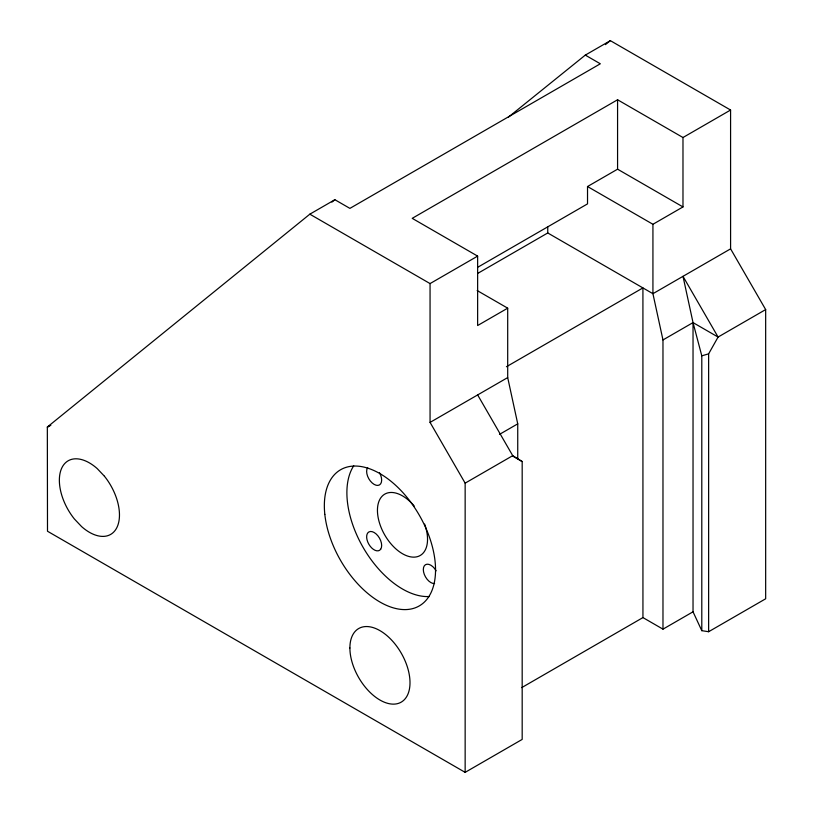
<?xml version="1.0" encoding="UTF-8"?>
<svg xmlns="http://www.w3.org/2000/svg" width="813" height="813" viewBox="0 0 813 813"><rect width="100%" height="100%" fill="white"/><g stroke="black" fill="none" stroke-linecap="round" stroke-linejoin="round"><path stroke-width="1.22" d="M506.408 366.744L642.92 287.914L642.941 617.585L662.981 629.16L662.971 339.946L693.032 322.598L718.082 337.06L683.001 276.339L693.032 322.598L693.032 611.803L701.792 630.675L708.631 631.721L708.631 353.858L718.082 337.06L765.663 309.58L730.592 248.849L730.582 110.029L610.35 40.65L585.299 55.111L508.389 117.163M477.648 394.925L512.729 455.666L522.18 461.55L522.18 739.413L465.148 772.35L47.5 531.245L47.337 427.028L309.834 214.175L334.875 199.713L349.905 208.382L600.329 63.79L585.299 55.111M331.928 202.102L334.875 199.713M605.411 44.624L610.35 40.65M47.337 427.028L50.599 425.148M47.489 427.14L50.762 425.25M478.044 267.091L587.525 203.88L587.525 186.533L652.93 224.286L682.981 206.929L682.981 137.519L617.575 99.765L412.211 218.341L477.638 256.115L477.638 325.525L507.698 308.168L477.16 290.546M587.525 186.533L617.575 169.185L682.981 206.929M465.148 772.35L465.148 483.146L430.067 422.404L430.057 283.585L477.638 256.115M682.981 137.519L730.582 110.029M477.851 273.331L547.749 232.965L547.749 226.614M430.067 422.404L507.698 377.578L507.698 308.168M730.592 248.849L652.93 293.696L547.749 232.965M499.487 434.386L517.739 423.847L507.698 377.578M465.148 483.146L512.729 455.666M521.722 687.615L642.941 617.585M662.981 629.16L693.032 611.803M708.631 631.721L765.663 598.785L765.663 309.58M701.792 630.675L701.792 355.83L708.631 353.858M522.18 461.55L512.749 456.093M309.834 214.175L430.057 283.585M436.144 570.817L434.589 568.541A10.63 6.138 60 0 0 425.524 564.679A10.63 6.138 60 0 0 424.325 574.466L425.524 576.956A10.63 6.138 60 0 0 434.589 583.561M379.458 472.658L380.657 475.148A10.63 6.138 60 0 1 379.458 484.934A10.63 6.138 60 0 1 370.393 481.072L368.828 478.796A10.63 6.138 60 0 1 367.639 467.638M693.032 322.598L701.792 355.83M662.971 339.946L652.93 293.696L652.93 224.286M617.575 99.765L617.575 169.185M517.739 423.847L517.739 459.365M424.63 524.07A35.416 20.447 60 0 1 406.53 555.686A35.416 20.447 60 0 1 377.771 505.869A35.416 20.447 60 0 1 414.203 506.001M429.244 596.529A78.637 45.396 60 0 1 363.177 547.515A78.637 45.396 60 0 1 353.736 465.788M380.667 549.263L379.468 550.371A10.63 6.138 60 0 1 368.848 544.243A10.63 6.138 60 0 1 368.838 531.976L370.403 531.489A10.63 6.138 60 0 1 379.468 538.104A10.63 6.138 60 0 1 380.667 549.263M104.44 476.225L97.194 468.573A42.51 24.542 60 0 0 61.646 468.288A42.51 24.542 60 0 0 74.39 518.979L81.635 526.631A42.51 24.542 60 0 0 117.184 526.915A42.51 24.542 60 0 0 104.44 476.225M349.895 647.991A42.51 24.542 60 0 0 394.976 704.068A42.51 24.542 60 0 0 394.976 643.957A42.51 24.542 60 0 0 349.895 647.991M324.824 514.385A78.637 45.396 60 0 0 413.807 608.297A78.637 45.396 60 0 0 401.216 490.788A78.637 45.396 60 0 0 324.824 514.385"/></g></svg>
